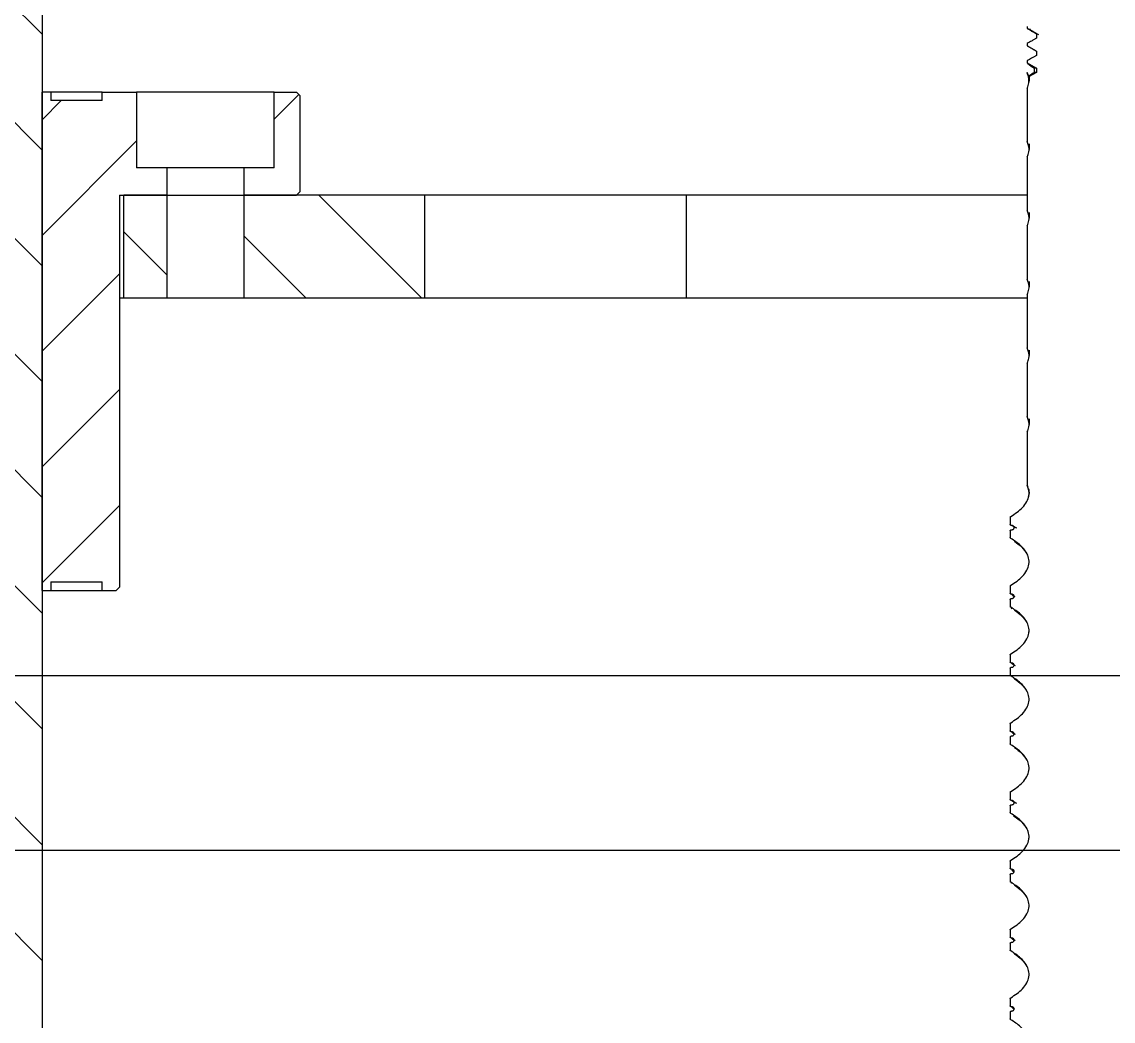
# Model space of a CAD drawing. Header units: millimetres. Extents: x -300 to 1184, y 5 to 1469.
# Drawn here: x 318.6 to 360.94, y 1389 to 1427.76 of the extents above; entities that cross this region are included whole.
import ezdxf

# ---------------------------------------------------------------- set-up
doc = ezdxf.new("R2010")
doc.units = ezdxf.units.MM
pattern_1 = [(135.0000000000002, (0, 0), (-2.245064030267281, -2.245064030267296), [])]
pattern_2 = [(45, (0, 0), (-2.245064030267288, 2.245064030267288), [])]

msp = doc.modelspace()

# ---------------------------------------------------------------- hatches: boundary and pattern name
at = {"linetype": 'Continuous', "lineweight": 18}
h = msp.add_hatch(dxfattribs=at)
h.set_pattern_fill('ANSI31', angle=90.0000000000002, style=0)
h.set_pattern_definition(pattern_1)
h.paths.add_polyline_path([(312.7237528173036, 1451.503480159025), (312.7237528173036, 1259.503480159025), (319.3904194839703, 1259.503480159025), (319.3904194839703, 1451.503480159025)], flags=0)
h = msp.add_hatch(dxfattribs=at)
h.set_pattern_fill('ANSI32', angle=2.8e-322, style=0)
h.set_pattern_definition([(45, (0, 0), (-6.735192090801866, 6.735192090801866), []), (45, (4.49013, 2e-323), (-6.735192090801866, 6.735192090801866), [])])
edge = h.paths.add_edge_path(flags=0)
edge.add_spline(control_points=[(357.6031921165767, 1425.777172627316), (357.6241891975406, 1425.732648330141), (357.6412381821888, 1425.685952483132), (357.6530601071565, 1425.638166161471)], knot_values=[0, 0, 0, 0, 0.0002214229490599224, 0.0002214229490599224, 0.0002214229490599224, 0.0002214229490599224], weights=[1, 1, 1, 1], degree=3, periodic=0)
edge.add_spline(control_points=[(357.6530601071564, 1425.63816616147), (357.6509985511968, 1425.647928336982), (357.6487208045296, 1425.657647244603), (357.6462344470561, 1425.667309962141), (357.6422656607334, 1425.68273383486), (357.6377609762453, 1425.698028761118), (357.6327594773468, 1425.713149347195), (357.6242780486223, 1425.738790495115), (357.6143452128418, 1425.76398709867), (357.603192116577, 1425.788584081078)], knot_values=[2.677658476376477e-05, 2.677658476376477e-05, 2.677658476376477e-05, 2.677658476376477e-05, 7.167136772947838e-05, 7.167136772947838e-05, 7.167136772947838e-05, 0.0001433375824553727, 0.0001433375824553727, 0.0001433375824553727, 0.0002650311120268743, 0.0002650311120268743, 0.0002650311120268743, 0.0002650311120268743], weights=[1, 1, 1, 1, 1, 1, 1, 1, 1, 1], degree=3, periodic=0)
edge.add_line((357.603192116577, 1425.788584081078), (357.6031921165778, 1425.777172627314))
h = msp.add_hatch(dxfattribs=at)
h.set_pattern_fill('ANSI31', style=0)
h.set_pattern_definition(pattern_2)
h.paths.add_polyline_path([(323.057086150637, 1425.033059920567), (321.7237528173036, 1425.033059920567), (321.7237528173036, 1424.699726587233), (319.7237528173036, 1424.699726587233), (319.7237528173036, 1425.033059920567), (319.3904194839703, 1425.033059920567), (319.3904194839703, 1405.699726587233), (319.7237528173036, 1405.699726587233), (319.7237528173036, 1406.033059920567), (321.7237528173036, 1406.033059920567), (321.7237528173036, 1405.699726587233), (322.2570861506369, 1405.699726587233), (322.3904194839703, 1405.833059920567), (322.3904194839703, 1421.033059920567), (324.2237528173036, 1421.033059920567), (324.2237528173036, 1422.099726587234), (323.057086150637, 1422.099726587234)], flags=0)
h = msp.add_hatch(dxfattribs=at)
h.set_pattern_fill('ANSI31', style=0)
h.set_pattern_definition(pattern_2)
h.paths.add_polyline_path([(329.2570861506369, 1425.033059920567), (328.3904194839703, 1425.033059920567), (328.3904194839703, 1422.099726587234), (327.2237528173035, 1422.099726587234), (327.2237528173035, 1421.033059920567), (329.257086150637, 1421.033059920567), (329.3904194839702, 1421.1663932539), (329.3904194839702, 1424.899726587233)], flags=0)
h = msp.add_hatch(dxfattribs=at)
h.set_pattern_fill('ANSI31', angle=90.0000000000002, style=0)
h.set_pattern_definition(pattern_1)
h.paths.add_polyline_path([(322.557086150637, 1421.033059920567), (322.557086150637, 1417.033059920567), (324.2237528173036, 1417.033059920567), (324.2237528173036, 1421.033059920567)], flags=0)
h = msp.add_hatch(dxfattribs=at)
h.set_pattern_fill('ANSI31', angle=90.0000000000002, style=0)
h.set_pattern_definition(pattern_1)
h.paths.add_polyline_path([(334.2237528173036, 1417.033059920567), (334.2237528173036, 1421.033059920567), (327.2237528173036, 1421.033059920567), (327.2237528173036, 1417.033059920567)], flags=0)

# ---------------------------------------------------------------- linework, layer by layer
at = {"color": 7, "linetype": 'Continuous', "lineweight": 25}
for p, q in [((319.3904169198268, 1451.503497001508), (319.3904169198268, 1259.503485398471)), ((357.6031931039088, 1427.581053611616), (357.6031931039088, 1427.49772631822)), ((357.6031931039088, 1427.49772631822), (357.7345716751013, 1427.474361297468)), ((357.9640396233791, 1427.289388216515), (357.9640396233791, 1427.122693893293)), ((357.6031931039088, 1426.914355791588), (357.6031931039088, 1426.831028498192)), ((357.6031931039088, 1426.831028498192), (357.636462429801, 1426.825147506574)), ((357.6031931039088, 1426.24769770799), (357.6031931039088, 1426.167032755394)), ((357.9640396233791, 1426.622690396487), (357.9640396233791, 1426.456035809695)), ((357.6031931039088, 1426.167032755394), (357.9592414494746, 1425.961794095217)), ((357.8832753297084, 1425.795139508425), (357.8832753297084, 1425.961794095217)), ((357.9592414494746, 1425.961794095217), (357.8832753297084, 1425.961794095217)), ((357.9592414494746, 1425.961794095217), (357.9592414494746, 1425.795139508425)), ((357.6031931039088, 1425.7885829975), (357.6031931039088, 1425.777178642133)), ((357.6031931039088, 1425.777178642133), (357.6074250336879, 1425.756356752892)), ((357.6530623233709, 1425.638180610517), (357.6031931039088, 1425.777178642133)), ((357.9592414494746, 1425.795139508425), (357.6570757027858, 1425.620974736392)), ((357.9592414494746, 1425.795139508425), (357.8832753297084, 1425.795139508425)), ((319.3904169198268, 1405.699711677411), (319.3904169198268, 1425.033074256757)), ((319.7237558957332, 1425.033074256757), (319.3904169198268, 1425.033074256757)), ((319.7237558957332, 1425.033074256757), (319.7237558957332, 1424.699725346743)), ((321.7237500147416, 1425.033074256757), (319.7237558957332, 1425.033074256757)), ((321.7237500147416, 1424.699725346743), (321.7237500147416, 1425.033074256757)), ((321.7237500147416, 1425.033074256757), (323.0570860501521, 1425.033074256757)), ((323.0570860501521, 1425.033074256757), (323.0570860501521, 1422.099731005211)), ((328.3904202576869, 1425.033074256757), (323.0570860501521, 1425.033074256757)), ((328.3904202576869, 1422.099731005211), (328.3904202576869, 1425.033074256757)), ((328.3904202576869, 1425.033074256757), (329.2570817268286, 1425.033074256757)), ((329.3904173171911, 1424.89971879818), (329.2570817268286, 1425.033074256757)), ((357.6031931039088, 1425.18359585303), (357.6031931039088, 1423.110506571312)), ((321.7237500147416, 1424.699725346743), (319.7237558957332, 1424.699725346743)), ((329.3904173171911, 1424.89971879818), (329.3904173171911, 1421.166401740888)), ((357.6031931039088, 1422.516923782209), (357.6031931039088, 1420.443834500491)), ((324.2237575646632, 1422.099731005211), (323.0570860501521, 1422.099731005211)), ((324.2237575646632, 1422.099731005211), (324.2237575646632, 1421.033046282311)), ((327.2237487431758, 1422.099731005211), (324.2237575646632, 1422.099731005211)), ((327.2237487431758, 1421.033046282311), (327.2237487431758, 1422.099731005211)), ((328.3904202576869, 1422.099731005211), (327.2237487431758, 1422.099731005211)), ((329.2570817268286, 1421.033046282311), (329.3904173171911, 1421.166401740888)), ((322.3904180324469, 1421.033046282311), (324.2237575646632, 1421.033046282311)), ((322.3904180324469, 1421.033046282311), (322.3904180324469, 1405.833067135989)), ((324.2237575646632, 1421.033046282311), (322.5570825533463, 1421.033046282311)), ((322.5570825533463, 1417.033058044294), (322.5570825533463, 1421.033046282311)), ((324.2237575646632, 1421.033046282311), (327.2237487431758, 1421.033046282311)), ((324.2237575646632, 1421.033046282311), (324.2237575646632, 1417.033058044294)), ((327.2237487431758, 1421.033046282311), (329.2570817268286, 1421.033046282311)), ((327.2237487431758, 1417.033058044294), (327.2237487431758, 1421.033046282311)), ((334.2237480279201, 1421.033046282311), (327.2237487431758, 1421.033046282311)), ((334.2237480279201, 1421.033046282311), (334.2237480279201, 1417.033058044294)), ((344.3904228802913, 1421.033046282311), (334.2237480279201, 1421.033046282311)), ((344.3904228802913, 1417.033058044294), (344.3904228802913, 1421.033046282311)), ((357.6031931039088, 1421.033046282311), (344.3904228802913, 1421.033046282311)), ((357.6031931039088, 1419.850251711388), (357.6031931039088, 1417.77716242967)), ((322.5570825533463, 1417.033058044294), (322.3904180324469, 1417.033058044294)), ((324.2237575646632, 1417.033058044294), (322.5570825533463, 1417.033058044294)), ((327.2237487431758, 1417.033058044294), (324.2237575646632, 1417.033058044294)), ((334.2237480279201, 1417.033058044294), (327.2237487431758, 1417.033058044294)), ((344.3904228802913, 1417.033058044294), (334.2237480279201, 1417.033058044294)), ((357.6031931039088, 1417.033058044294), (344.3904228802913, 1417.033058044294)), ((357.6031931039088, 1417.183619376996), (357.6031931039088, 1415.110490358849)), ((357.6031931039088, 1414.516947306175), (357.6031931039088, 1412.443858024457)), ((357.6031931039088, 1411.850275235354), (357.6031931039088, 1409.777185953636)), ((357.6031931039088, 1409.777185953636), (357.6414195494248, 1409.737449523786)), ((356.9365250862036, 1408.54229692318), (356.9365250862036, 1408.260684844831)), ((356.9365250862036, 1408.020796017825), (356.9365250862036, 1407.751700914879)), ((357.005666474143, 1408.219517903506), (357.1707018014186, 1408.129991727053)), ((357.0136634306504, 1408.219478167076), (357.1868546601527, 1408.125342564761)), ((357.6627878145768, 1406.781138615786), (357.6518304940456, 1406.732501225649)), ((319.7237558957332, 1406.033060587425), (321.7237500147416, 1406.033060587425)), ((319.7237558957332, 1406.033060587425), (319.7237558957332, 1405.699711677411)), ((321.7237500147416, 1405.699711677411), (321.7237500147416, 1406.033060587425)), ((319.3904169198268, 1405.699711677411), (319.7237558957332, 1405.699711677411)), ((319.7237558957332, 1405.699711677411), (321.7237500147416, 1405.699711677411)), ((321.7237500147416, 1405.699711677411), (322.2570824420843, 1405.699711677411)), ((322.2570824420843, 1405.699711677411), (322.3904180324469, 1405.833067135989)), ((356.9365250862036, 1405.875664588788), (356.9365250862036, 1405.59401277401)), ((357.0136634306504, 1405.552806096255), (357.097884793718, 1405.477426088829)), ((356.9365250862036, 1405.354123947004), (356.9365250862036, 1405.085068580488)), ((357.6627878145768, 1404.114466544965), (357.6518304940456, 1404.065829154828)), ((356.9365250862036, 1403.208992517967), (356.9365250862036, 1402.927340703189)), ((356.9365250862036, 1402.687451876183), (356.9365250862036, 1402.418396509667)), ((357.0867685274674, 1402.299187220116), (357.1192232565476, 1402.275464571495)), ((357.6627878145768, 1401.447794474144), (357.6518304940456, 1401.399157084007)), ((356.9365250862036, 1400.542320447146), (356.9365250862036, 1400.260668632367)), ((356.9365250862036, 1400.020779805361), (356.9365250862036, 1399.751724438845)), ((357.0136634306504, 1400.219461954613), (357.1146535671148, 1400.136293606936)), ((357.6627878145768, 1398.781122403323), (357.6518304940456, 1398.732524749616)), ((356.9365250862036, 1397.875648376325), (356.9365250862036, 1397.593996561546)), ((357.0136634306504, 1397.552829620221), (357.005666474143, 1397.552829620221)), ((357.005666474143, 1397.552829620221), (357.1557807720098, 1397.463184234479)), ((357.0136634306504, 1397.552829620221), (357.1186371442073, 1397.489966588198)), ((357.0904838836584, 1397.504073020795), (357.1837651527319, 1397.449554639041)), ((356.9365250862036, 1397.35410773454), (356.9365250862036, 1397.085052368024)), ((357.6627878145768, 1396.114450332502), (357.6518304940456, 1396.065852678795)), ((356.9365250862036, 1395.208976305504), (356.9365250862036, 1394.927364227155)), ((356.9365250862036, 1394.687435663719), (356.9365250862036, 1394.418380297203)), ((357.0050704276953, 1394.726536310692), (357.0130574500952, 1394.726536310692)), ((357.0136634306504, 1394.8861575494), (357.005666474143, 1394.8861575494)), ((357.005666474143, 1394.8861575494), (357.0887950853898, 1394.798379775861)), ((357.0224749839697, 1394.838871197878), (357.0729402498795, 1394.823373990237)), ((357.6627878145768, 1393.44781799811), (357.6518304940456, 1393.399180607974)), ((356.9365250862036, 1392.542304234683), (356.9365250862036, 1392.260692156334)), ((356.9365250862036, 1392.020763592898), (356.9365250862036, 1391.751708226382)), ((357.0699699517482, 1392.171046770592), (357.1220942136043, 1392.142476277529)), ((357.0790199236466, 1391.632657882551), (357.1100342071447, 1391.608458396772)), ((357.6627878145768, 1390.781145927289), (357.6518304940456, 1390.732508537153)), ((356.9365250862036, 1389.875632163862), (356.9365250862036, 1389.594020085513)), ((357.0136634306504, 1389.552813407758), (357.1008352236344, 1389.475526051699)), ((356.9365250862036, 1389.354131258507), (356.9365250862036, 1389.085036155561))]:
    msp.add_line(p, q, dxfattribs=at)
at = {"color": 8, "linetype": 'Continuous', "lineweight": 25}
for p, q in [((357.005666474143, 1405.552845832685), (357.1059810913, 1405.463279919802)), ((356.9670227961137, 1405.053358909467), (357.0051002300177, 1404.995582140465)), ((357.005666474143, 1400.219501691043), (357.1147032376521, 1400.12989604173)), ((356.9670227961137, 1394.386710362612), (356.9869804180059, 1394.345106320559)), ((357.005666474143, 1389.552853144188), (357.1069148974015, 1389.463287231305))]:
    msp.add_line(p, q, dxfattribs=at)
at = {"color": 7, "linetype": 'Continuous'}
for p, q in [((247.7237528173031, 1402.400213822582), (477.0570861506365, 1402.400213822582)), ((477.0570861506365, 1395.610880489249), (247.7237528173031, 1395.610880489249))]:
    msp.add_line(p, q, dxfattribs=at)
at = {"color": 7, "linetype": 'Continuous', "lineweight": 25}
for centre, major_axis, ratio, start_param, end_param in [((360.9365254499111, 1424.245645928393), (3.332998525991968, -1.922757679468305), 0.02457063590071169, 3.155766141795459, 3.568632112416436), ((360.9365254499111, 1427.511314391478), (3.332998525991798, 1.922757679468077), 0.02457063590070597, 2.714553194766423, 2.882810775270952)]:
    msp.add_ellipse(centre, major_axis=major_axis, ratio=ratio, start_param=start_param, end_param=end_param, dxfattribs=at)
for points, knots in [([(357.6031931039088, 1427.49772631822), (357.635135997364, 1427.479272104719), (357.6990185328577, 1427.442365556142), (357.8193242278632, 1427.372960266268), (357.9076533560783, 1427.321950860727), (357.9640396233791, 1427.289388216515)], [0, 0, 0, 0, 0.2656083864521168, 0.5311897370470062, 1, 1, 1, 1]), ([(357.9640396233791, 1427.122693893293), (357.9320896707767, 1427.104259416595), (357.8681865131059, 1427.067388586592), (357.7479266607273, 1426.997903895147), (357.6595851803735, 1426.946908374057), (357.6031931039088, 1426.914355791588)], [0, 0, 0, 0, 0.2655813505948894, 0.5311897370470062, 1, 1, 1, 1]), ([(357.6820401148393, 1427.474639452477), (357.7410812741555, 1427.439872737158), (357.8591680096279, 1427.370336705641), (357.977142159823, 1427.300768742127), (358.0361314412349, 1427.265983459333)], [0, 0, 0, 0, 0.4999812983240909, 1, 1, 1, 1]), ([(357.6031931039088, 1426.831028498192), (357.6351392722514, 1426.81259320245), (357.6990398289157, 1426.775717867431), (357.8193054643007, 1426.706243191055), (357.9076482798466, 1426.655244248125), (357.9640396233791, 1426.622690396487)], [0, 0, 0, 0, 0.2655607023135653, 0.531189735309169, 1, 1, 1, 1]), ([(357.6081104871028, 1426.825425661583), (357.6683557294276, 1426.790573818855), (357.7869883133275, 1426.721944928059), (357.9056419300767, 1426.653350862907), (357.9640396233791, 1426.619590954959)], [0, 0, 0, 0, 0.5078304825234089, 1, 1, 1, 1]), ([(357.9640396233791, 1426.456035809695), (357.9320896707767, 1426.437601332997), (357.8681865131059, 1426.400730502995), (357.7479266607273, 1426.331245811549), (357.6595851803735, 1426.280250290459), (357.6031931039088, 1426.24769770799)], [0, 0, 0, 0, 0.2655813505948894, 0.5311897370470062, 1, 1, 1, 1]), ([(357.6530623233709, 1425.638180610517), (357.6508658345823, 1425.647907789761), (357.6451600153688, 1425.673176084554), (357.6302639505274, 1425.724029760226), (357.6136450663276, 1425.763659210686), (357.6031931039088, 1425.7885829975)], [0, 0, 0, 0, 0.1884818532476299, 0.4896193348434388, 1, 1, 1, 1]), ([(357.6031931039089, 1425.18359585303), (357.6293652048226, 1425.249851457854), (357.6849738174749, 1425.390626639671), (357.6667320256663, 1425.541244775367), (357.6570757027858, 1425.620974736392)], [0, 0, 0, 0, 0.470648334232826, 1, 1, 1, 1]), ([(357.6258329348161, 1425.714077191531), (357.6211710122118, 1425.725546549866), (357.6154042295685, 1425.739734107702), (357.6087079721467, 1425.7536840737), (357.6074250336879, 1425.756356752892)], [0, 0, 0, 0, 0.8084096267449075, 0.9999999999999999, 0.9999999999999999, 0.9999999999999999, 0.9999999999999999]), ([(357.702414969245, 1425.673546033084), (357.6816197946076, 1425.655417531138), (357.6518309916032, 1425.62944870026), (357.6558594566248, 1425.622939844796), (357.6570757027858, 1425.620974736392)], [0, 0, 0, 0, 0.6980869501302138, 1, 1, 1, 1]), ([(357.677460491299, 1425.68785114783), (357.677880936224, 1425.643543172176), (357.6787112981133, 1425.556036694685), (357.6721807632122, 1425.460802408039), (357.6689568953111, 1425.413788991152)], [0, 0, 0, 0, 0.5063393810916114, 1, 1, 1, 1]), ([(357.6031931039089, 1422.516923782209), (357.6282948387351, 1422.582833361674), (357.6824702901436, 1422.725081745876), (357.6729441487906, 1422.937087474633), (357.6228923117479, 1423.061529257287), (357.6031931039088, 1423.110506571312)], [0, 0, 0, 0, 0.3436492836772461, 0.7416760314878538, 1, 1, 1, 1]), ([(357.6754339333766, 1423.022450642764), (357.6769968164186, 1422.975878830571), (357.6796890221845, 1422.895654720422), (357.6727722649047, 1422.808480269696), (357.6698708331976, 1422.771912452558)], [0, 0, 0, 0, 0.5805213932048816, 1, 1, 1, 1]), ([(357.6031931039089, 1420.443834500491), (357.5963602766931, 1420.433259147568), (357.5894132218659, 1420.422507001457), (357.6145614531684, 1420.410416283618), (357.6149749553595, 1420.410217480837)], [0, 0, 0, 0, 0.9835574046540208, 1, 1, 1, 1]), ([(357.6031931039089, 1419.850251711388), (357.6282948387351, 1419.916161290853), (357.6824702901436, 1420.058409675054), (357.6729441487906, 1420.270415403812), (357.6228923117479, 1420.394857186466), (357.6031931039088, 1420.443834500491)], [0, 0, 0, 0, 0.3436492836772461, 0.7416760314878538, 1, 1, 1, 1]), ([(357.6754339333766, 1420.355778571943), (357.6769968164186, 1420.30920675975), (357.6796890221845, 1420.228982649601), (357.6727722649047, 1420.141808198875), (357.6698708331976, 1420.105240381737)], [0, 0, 0, 0, 0.5805213932048816, 1, 1, 1, 1]), ([(357.6031931039088, 1417.183619376996), (357.6282945987618, 1417.24951570885), (357.6824747802522, 1417.391749278614), (357.6729433345055, 1417.603743569266), (357.6228920817762, 1417.728185182374), (357.6031931039088, 1417.77716242967)], [0, 0, 0, 0, 0.3436085740200509, 0.7416600091389145, 0.9999999999999999, 0.9999999999999999, 0.9999999999999999, 0.9999999999999999]), ([(357.6754339333766, 1417.689106501122), (357.6769968164186, 1417.642534688929), (357.6796890221845, 1417.56231057878), (357.6727722649047, 1417.475136128054), (357.6698708331976, 1417.438568310916)], [0, 0, 0, 0, 0.5805213932048816, 1, 1, 1, 1]), ([(357.6031931039088, 1414.516947306175), (357.6282945987618, 1414.582843638029), (357.6824747802522, 1414.725077207793), (357.6729433345055, 1414.937071498445), (357.6228920817762, 1415.061513111553), (357.6031931039088, 1415.110490358849)], [0, 0, 0, 0, 0.3436085740200509, 0.7416600091389145, 0.9999999999999999, 0.9999999999999999, 0.9999999999999999, 0.9999999999999999]), ([(357.6754339333766, 1415.0224344303), (357.6769968164186, 1414.975862618108), (357.6796890221845, 1414.895638507959), (357.6727722649047, 1414.808464057233), (357.6698708331976, 1414.771896240095)], [0, 0, 0, 0, 0.5805213932048816, 1, 1, 1, 1]), ([(357.6031931039089, 1411.850275235354), (357.6282948387351, 1411.91618481482), (357.6824702901436, 1412.058433199021), (357.6729441487906, 1412.270438927778), (357.6228923117479, 1412.394880710432), (357.6031931039088, 1412.443858024457)], [0, 0, 0, 0, 0.3436492836772461, 0.7416760314878538, 1, 1, 1, 1]), ([(357.6754339333767, 1412.355802095909), (357.6769967532367, 1412.309234929812), (357.6796889014296, 1412.229017295473), (357.6727722830834, 1412.141807695013), (357.6698708331976, 1412.105224169273)], [0, 0, 0, 0, 0.5805103389320997, 1, 1, 1, 1]), ([(356.9670227961137, 1408.5740065942), (357.1290997640837, 1408.679210736138), (357.3715469939118, 1408.836583206135), (357.594169537327, 1409.13575326048), (357.6803098682221, 1409.382016793402), (357.6733457591292, 1409.603565990519), (357.6230057352177, 1409.728151910573), (357.6031931039088, 1409.777185953636)], [0, 0, 0, 0, 0.3820272155061727, 0.5714657750480796, 0.7326935319117597, 0.8947945573482637, 1, 1, 1, 1]), ([(357.6102661884222, 1409.724336501935), (357.6347167188026, 1409.669491209643), (357.6960874488526, 1409.531829753003), (357.6622145061128, 1409.381070598704), (357.6418367819383, 1409.290374951541)], [0, 0, 0, 0, 0.3984070315021149, 1, 1, 1, 1]), ([(356.9365250862036, 1408.54229692318), (356.940315533676, 1408.548413784957), (356.9482063702876, 1408.561147679098), (356.9605885357886, 1408.569609499448), (356.9670227961137, 1408.5740065942)], [0, 0, 0, 0, 0.4803606586873024, 1, 1, 1, 1]), ([(357.005666474143, 1408.219517903506), (356.9967852398429, 1408.220414867867), (356.9790170758598, 1408.222209371797), (356.9554483499551, 1408.235954503136), (356.9424096715829, 1408.250470735411), (356.9372543742958, 1408.259418990418), (356.9365250862036, 1408.260684844831)], [0, 0, 0, 0, 0.3155742125806542, 0.6313507974847538, 0.9478494723720491, 1, 1, 1, 1]), ([(356.9365250862036, 1408.020796017825), (356.9418267625635, 1408.02800723262), (356.9524400548821, 1408.042443181817), (356.9769063689688, 1408.056949961286), (356.9954579039514, 1408.058890941235), (357.0050704276953, 1408.059896664797)], [0, 0, 0, 0, 0.3247558634942475, 0.6501205802585169, 1, 1, 1, 1]), ([(357.0050704276953, 1408.059896664797), (357.0057890323088, 1408.059900753416), (357.0072296745922, 1408.059908950185), (357.0098914400445, 1408.059832986542), (357.0118354701065, 1408.059847687578), (357.0130574500952, 1408.059856928368)], [0, 0, 0, 0, 0.269888179950348, 0.5410657216512514, 1, 1, 1, 1]), ([(357.0136634306504, 1408.219478167076), (357.0129415542393, 1408.219478547991), (357.0114978014171, 1408.21947930982), (357.0088320393399, 1408.219472276687), (357.0068883456979, 1408.219500292081), (357.005666474143, 1408.219517903506)], [0, 0, 0, 0, 0.2708001604549983, 0.5416003209099965, 1, 1, 1, 1]), ([(357.0130574500952, 1408.059856928368), (357.021937921442, 1408.06068787444), (357.0397001472939, 1408.062349886651), (357.063392885237, 1408.075885885301), (357.0815253080535, 1408.095907370653), (357.0920469355162, 1408.121069405384), (357.0937551111099, 1408.14837946118), (357.086310255682, 1408.174789508859), (357.070518380442, 1408.197219746555), (357.0482924159317, 1408.213005158617), (357.0280693447638, 1408.218936114483), (357.0164288414476, 1408.219374112722), (357.0136634306504, 1408.219478167076)], [0, 0, 0, 0, 0.1065062902181102, 0.2130279697580771, 0.3197968903713367, 0.4273344422089681, 0.5353319563026003, 0.6436793094163663, 0.7518917200615526, 0.859619376337849, 0.9666500595513006, 1, 1, 1, 1]), ([(356.9670227961137, 1407.720030980288), (356.9610637299527, 1407.724058051262), (356.9486626137626, 1407.732438588362), (356.9406746308637, 1407.745115563476), (356.9365250862036, 1407.751700914879)], [0, 0, 0, 0, 0.4805265969262845, 1, 1, 1, 1]), ([(356.9670227961137, 1405.907334523379), (357.1291437566119, 1406.012560952097), (357.371656793857, 1406.169966760381), (357.5939850729874, 1406.468987739328), (357.6809004862273, 1406.715643931893), (357.6705620650429, 1406.9564491947), (357.5641711416069, 1407.213891275976), (357.333224734286, 1407.486089239753), (357.098854760296, 1407.635812422318), (356.9670227961137, 1407.720030980288)], [0, 0, 0, 0, 0.2398166244118654, 0.358736204061688, 0.4599465232304802, 0.5617050345511381, 0.6528053617875152, 0.804704713961899, 1, 1, 1, 1]), ([(357.1048188007269, 1407.608252403119), (357.2080591405872, 1407.538448100128), (357.3983683856329, 1407.409773550808), (357.5315444535128, 1407.211703394266), (357.5924742019567, 1407.121083773155)], [0, 0, 0, 0, 0.5424872545505843, 0.9999999999999999, 0.9999999999999999, 0.9999999999999999, 0.9999999999999999]), ([(356.9365250862036, 1405.875664588788), (356.940317831488, 1405.881766373923), (356.9482196740489, 1405.894478892656), (356.9605900057815, 1405.902936446467), (356.9670227961137, 1405.907334523379)], [0, 0, 0, 0, 0.4799823908303475, 1, 1, 1, 1]), ([(357.005666474143, 1405.552845832685), (356.9967852398429, 1405.553742797046), (356.9790170758598, 1405.555537300976), (356.9554483499551, 1405.569282432315), (356.9424096715829, 1405.583798664589), (356.9372543742958, 1405.592746919596), (356.9365250862036, 1405.59401277401)], [0, 0, 0, 0, 0.3155742125806542, 0.6313507974847538, 0.9478494723720491, 1, 1, 1, 1]), ([(357.0136634306504, 1405.552806096255), (357.0129415144122, 1405.552801979791), (357.0114975604217, 1405.552793746171), (357.0088324840681, 1405.552869760829), (357.0068884540833, 1405.552855068194), (357.005666474143, 1405.552845832685)], [0, 0, 0, 0, 0.2707951098149698, 0.5416358003590648, 1, 1, 1, 1]), ([(357.0130574500952, 1405.393184857546), (357.0219355917318, 1405.39403550781), (357.0396845766438, 1405.395736109051), (357.0634041216337, 1405.409204182022), (357.0815234426527, 1405.429239199649), (357.0920474391987, 1405.454396281561), (357.0937549754089, 1405.481707674057), (357.086310292054, 1405.508117361998), (357.0705183707259, 1405.530547696046), (357.0482924185925, 1405.546333082233), (357.0280693445934, 1405.552264044018), (357.0164288414148, 1405.552702041969), (357.0136634306504, 1405.552806096255)], [0, 0, 0, 0, 0.1065378880763536, 0.2129881956592173, 0.3197625124459627, 0.427305499304222, 0.5353084716652857, 0.643661300727584, 0.7518791805012188, 0.8596122814061501, 0.9666483740227464, 1, 1, 1, 1]), ([(357.039104679862, 1405.504645543276), (357.0420786898816, 1405.499332471918), (357.0483879496036, 1405.488060974211), (357.0968976664813, 1405.476632716782), (357.1225412484401, 1405.470591422895)], [0, 0, 0, 0, 0.4713722608707787, 0.9999999999999999, 0.9999999999999999, 0.9999999999999999, 0.9999999999999999]), ([(356.9365250862036, 1405.354123947004), (356.9418222053259, 1405.361354024438), (356.9524163439816, 1405.375814043376), (356.9769202834536, 1405.390267758651), (356.9954603516707, 1405.392215170649), (357.0050704276953, 1405.393224593976)], [0, 0, 0, 0, 0.3250850333904214, 0.6501639549975666, 1, 1, 1, 1]), ([(356.9670227961137, 1405.053358909467), (356.9610625735598, 1405.057385192237), (356.9486500954224, 1405.065770138672), (356.9406721714257, 1405.078467984858), (356.9365250862036, 1405.085068580488)], [0, 0, 0, 0, 0.4801799034687086, 1, 1, 1, 1]), ([(357.0050704276953, 1405.393224593976), (357.0057890323088, 1405.393228682595), (357.0072296745922, 1405.393236879363), (357.0098914400445, 1405.393160915721), (357.0118354701065, 1405.393175616757), (357.0130574500952, 1405.393184857546)], [0, 0, 0, 0, 0.269888179950348, 0.5410657216512514, 1, 1, 1, 1]), ([(356.9670227961137, 1403.240662452558), (357.1291437566119, 1403.345888881276), (357.371656793857, 1403.50329468956), (357.5939850729874, 1403.802315668506), (357.6809004862273, 1404.048971861072), (357.6705620650429, 1404.289777123879), (357.5641711416069, 1404.547219205155), (357.333224734286, 1404.819417168932), (357.098854760296, 1404.969140351497), (356.9670227961137, 1405.053358909467)], [0, 0, 0, 0, 0.2398166244118654, 0.358736204061688, 0.4599465232304802, 0.5617050345511381, 0.6528053617875152, 0.804704713961899, 1, 1, 1, 1]), ([(357.1048188007269, 1404.941580332298), (357.2080581733856, 1404.871773390365), (357.3983610377295, 1404.743097085395), (357.5315433446544, 1404.545055426267), (357.5924742019567, 1404.454451438764)], [0, 0, 0, 0, 0.5425003612773777, 1, 1, 1, 1]), ([(356.9365250862036, 1403.208992517967), (356.940317831488, 1403.215094303102), (356.9482196740489, 1403.227806821835), (356.9605900057815, 1403.236264375646), (356.9670227961137, 1403.240662452558)], [0, 0, 0, 0, 0.4799823908303475, 1, 1, 1, 1]), ([(357.005666474143, 1402.886173761864), (356.9967876322366, 1402.887090433136), (356.9790330248213, 1402.888923458065), (356.955436633168, 1402.902600226266), (356.9424099014847, 1402.917127065477), (356.937254402788, 1402.926074907235), (356.9365250862036, 1402.927340703189)], [0, 0, 0, 0, 0.3157025356326849, 0.6312956846482309, 0.9478416758991851, 1, 1, 1, 1]), ([(356.9365250862036, 1402.687451876183), (356.9418222053259, 1402.694681953617), (356.9524163439816, 1402.709141972555), (356.9769202834536, 1402.72359568783), (356.9954603516707, 1402.725543099828), (357.0050704276953, 1402.726552523155)], [0, 0, 0, 0, 0.3250850333904214, 0.6501639549975666, 1, 1, 1, 1]), ([(357.0050704276953, 1402.726552523155), (357.0057889927511, 1402.726552144817), (357.0072294342227, 1402.726551386397), (357.009891884905, 1402.726558414811), (357.0118355785428, 1402.726530398638), (357.0130574500952, 1402.726512786725)], [0, 0, 0, 0, 0.269893219935775, 0.5410301874288578, 1, 1, 1, 1]), ([(357.0136634306504, 1402.886134025434), (357.0129415144122, 1402.88612990897), (357.0114975604217, 1402.88612167535), (357.0088324840681, 1402.886197690008), (357.0068884540833, 1402.886182997373), (357.005666474143, 1402.886173761864)], [0, 0, 0, 0, 0.2707951098149698, 0.5416358003590648, 1, 1, 1, 1]), ([(357.005666474143, 1402.886173761864), (357.0059599936675, 1402.874894477157), (357.0067099746165, 1402.846074422809), (357.0858302886812, 1402.815842431699), (357.133985340237, 1402.797442314008)], [0, 0, 0, 0, 0.3913693073003254, 1, 1, 1, 1]), ([(357.0136634306504, 1402.886134025434), (357.0115624804125, 1402.874916715041), (357.0082059144207, 1402.85699547069), (357.053697596085, 1402.838149080337), (357.0707150098079, 1402.831099070091)], [0, 0, 0, 0, 0.6259225181332019, 1, 1, 1, 1]), ([(357.0130574500952, 1402.726512786725), (357.0219373176222, 1402.7273602449), (357.0396961504312, 1402.729055075141), (357.0633944288259, 1402.742578227608), (357.0815128502197, 1402.76259607202), (357.0920542159913, 1402.787734892863), (357.0937533578227, 1402.815036070609), (357.0863107256174, 1402.841445165906), (357.070518254907, 1402.863875658689), (357.0482924503106, 1402.879661002248), (357.0280693425609, 1402.885591973784), (357.0164288410247, 1402.886029971261), (357.0136634306504, 1402.886134025434)], [0, 0, 0, 0, 0.1065453984751595, 0.2130799713285875, 0.3198618151812038, 0.4272651271495657, 0.5352757131906948, 0.6436361805962407, 0.7518616891998601, 0.859602384760242, 0.9666460228966218, 1, 1, 1, 1]), ([(356.9670227961137, 1402.386686838646), (356.9610625735598, 1402.390713121416), (356.9486500954224, 1402.399098067851), (356.9406721714257, 1402.411795914036), (356.9365250862036, 1402.418396509667)], [0, 0, 0, 0, 0.4801799034687086, 1, 1, 1, 1]), ([(356.9670227961137, 1400.573990381737), (357.1291498807475, 1400.679212886332), (357.3716811856912, 1400.836618735), (357.5939640709425, 1401.13566813284), (357.6809071503577, 1401.382309865792), (357.6705603837017, 1401.623105709993), (357.5641718939521, 1401.880546840377), (357.3332244334774, 1402.152745215643), (357.0988546520055, 1402.302468322986), (356.9670227961137, 1402.386686838646)], [0, 0, 0, 0, 0.239817170591634, 0.358750491707613, 0.459945293264527, 0.561704036339094, 0.6528045710554813, 0.804704269178997, 1, 1, 1, 1]), ([(357.1048188007269, 1402.274908261477), (357.2080581733856, 1402.205101319543), (357.3983610377295, 1402.076425014574), (357.5315433446544, 1401.878383355446), (357.5924742019567, 1401.787779367943)], [0, 0, 0, 0, 0.5425003612773777, 1, 1, 1, 1]), ([(356.9365250862036, 1400.542320447146), (356.940317831488, 1400.548422232281), (356.9482196740489, 1400.561134751014), (356.9605900057815, 1400.569592304825), (356.9670227961137, 1400.573990381737)], [0, 0, 0, 0, 0.4799823908303475, 1, 1, 1, 1]), ([(357.005666474143, 1400.219501691043), (356.9967876322366, 1400.220418362315), (356.9790330248213, 1400.222251387244), (356.955436633168, 1400.235928155445), (356.9424099014847, 1400.250454994655), (356.937254402788, 1400.259402836414), (356.9365250862036, 1400.260668632367)], [0, 0, 0, 0, 0.3157025356326849, 0.6312956846482309, 0.9478416758991851, 1, 1, 1, 1]), ([(356.9365250862036, 1400.020779805361), (356.9418222053259, 1400.028009882795), (356.9524163439816, 1400.042469901734), (356.9769202834536, 1400.056923617008), (356.9954603516707, 1400.058871029006), (357.0050704276953, 1400.059880452334)], [0, 0, 0, 0, 0.3250850333904214, 0.6501639549975666, 1, 1, 1, 1]), ([(357.0050704276953, 1400.059880452334), (357.0057889927511, 1400.059880073996), (357.0072294342227, 1400.059879315576), (357.009891884905, 1400.05988634399), (357.0118355785428, 1400.059858327817), (357.0130574500952, 1400.059840715904)], [0, 0, 0, 0, 0.269893219935775, 0.5410301874288578, 1, 1, 1, 1]), ([(357.0136634306504, 1400.219461954613), (357.0129415840331, 1400.219478672942), (357.0114980122807, 1400.219512106787), (357.0088320991572, 1400.219496905846), (357.0068883524173, 1400.219499844037), (357.005666474143, 1400.219501691043)], [0, 0, 0, 0, 0.270840690544095, 0.5416358003590648, 1, 1, 1, 1]), ([(357.0130574500952, 1400.059840715904), (357.0219373219073, 1400.060688178412), (357.0396961632858, 1400.06238301732), (357.0633943773634, 1400.075906104743), (357.0815130441806, 1400.095924197352), (357.0920534854903, 1400.121062083284), (357.0937561045336, 1400.148366777544), (357.0862974454156, 1400.174773319152), (357.0705466388027, 1400.197253170461), (357.0482683397987, 1400.212952861194), (357.0280772876562, 1400.219001556015), (357.0164292169151, 1400.219373611561), (357.0136634306504, 1400.219461954613)], [0, 0, 0, 0, 0.1065375917716783, 0.2130643587148309, 0.3198383785393422, 0.4272338209439178, 0.5352364929255933, 0.6435890206354767, 0.7519371939817486, 0.8595775163246389, 0.9666572615122723, 0.9999999999999999, 0.9999999999999999, 0.9999999999999999, 0.9999999999999999]), ([(357.0477175510321, 1400.171142455915), (357.0519290954467, 1400.162873544115), (357.0588144557721, 1400.149354884061), (357.1145333370263, 1400.135653751064), (357.1361708438787, 1400.130333142459)], [0, 0, 0, 0, 0.611666523710087, 0.9999999999999999, 0.9999999999999999, 0.9999999999999999, 0.9999999999999999]), ([(356.9670227961137, 1399.720014767825), (356.9610625735598, 1399.724041050595), (356.9486500954224, 1399.73242599703), (356.9406721714257, 1399.745123843215), (356.9365250862036, 1399.751724438845)], [0, 0, 0, 0, 0.4801799034687086, 1, 1, 1, 1]), ([(356.9670227961137, 1397.907318310916), (357.1291500381537, 1398.012540884053), (357.3716815785666, 1398.169946835255), (357.5939634108885, 1398.468995774602), (357.6809092632067, 1398.715638715001), (357.670552200868, 1398.95644295606), (357.5641952685026, 1399.213901373735), (357.3332044137906, 1399.486070885373), (357.0988505760013, 1399.635793438427), (356.9670227961137, 1399.720014767825)], [0, 0, 0, 0, 0.2398165578082335, 0.3587495750245177, 0.4599441180073919, 0.5617026010669297, 0.6528183428934908, 0.8047047682007381, 1, 1, 1, 1]), ([(357.1048188007269, 1399.608236190656), (357.2080581733856, 1399.538429248722), (357.3983610377295, 1399.409752943753), (357.5315433446544, 1399.211711284625), (357.5924742019567, 1399.121107297122)], [0, 0, 0, 0, 0.5425003612773777, 1, 1, 1, 1]), ([(356.9365250862036, 1397.875648376325), (356.9403139089342, 1397.881767230067), (356.9481969838773, 1397.894498198508), (356.9605875019617, 1397.902935966432), (356.9670227961137, 1397.907318310916)], [0, 0, 0, 0, 0.4806275162882441, 1, 1, 1, 1]), ([(357.005666474143, 1397.552829620221), (356.9967876322366, 1397.553746291494), (356.9790330248213, 1397.555579316423), (356.955436633168, 1397.569256084624), (356.9424099014847, 1397.583782923834), (356.937254402788, 1397.592730765593), (356.9365250862036, 1397.593996561546)], [0, 0, 0, 0, 0.3157025356326849, 0.6312956846482309, 0.9478416758991851, 1, 1, 1, 1]), ([(357.0130574500952, 1397.393168645083), (357.0219373106024, 1397.394016102862), (357.0396961293724, 1397.395710932312), (357.0633945131324, 1397.40923409072), (357.0815125324706, 1397.429251912461), (357.0920554127068, 1397.454390818695), (357.0937496621029, 1397.481704636528), (357.0863183752047, 1397.508126759577), (357.070530813576, 1397.530579334294), (357.0482709546983, 1397.546296518682), (357.0280743373631, 1397.552291243668), (357.0164291002206, 1397.55272629767), (357.0136634306504, 1397.552829620221)], [0, 0, 0, 0, 0.1065341930085051, 0.2130575615338182, 0.3198281750526264, 0.4272201913268705, 0.5352194178063712, 0.6437221867941763, 0.7519363132325854, 0.8595732016329822, 0.9666495307616594, 1, 1, 1, 1]), ([(356.9365250862036, 1397.35410773454), (356.9418222053259, 1397.361337811974), (356.9524163439816, 1397.375797830912), (356.9769202834536, 1397.390251546187), (356.9954603516707, 1397.392198958185), (357.0050704276953, 1397.393208381513)], [0, 0, 0, 0, 0.3250850333904214, 0.6501639549975666, 1, 1, 1, 1]), ([(356.9670227961137, 1397.053382433434), (356.9610616265225, 1397.057394059304), (356.9486398086084, 1397.065753440015), (356.9406701464941, 1397.07844922703), (356.9365250862036, 1397.085052368024)], [0, 0, 0, 0, 0.4798951033107329, 1, 1, 1, 1]), ([(356.9670227961137, 1395.240685976524), (357.1291517228303, 1395.345893000115), (357.3716891713833, 1395.503277888724), (357.593962978099, 1395.80232422627), (357.6809094063015, 1396.048966559838), (357.6705520419826, 1396.289770731866), (357.5641958460801, 1396.547230069569), (357.3331950662663, 1396.819399024937), (357.0988490457246, 1396.969145701907), (356.9670227961137, 1397.053382433434)], [0, 0, 0, 0, 0.2398065480530069, 0.3587396122881426, 0.4599341952771588, 0.5616927185657862, 0.652808496413947, 0.8046949817678106, 1, 1, 1, 1]), ([(357.0050704276953, 1397.393208381513), (357.0057889927511, 1397.393208003175), (357.0072294342227, 1397.393207244755), (357.009891884905, 1397.393214273168), (357.0118355785428, 1397.393186256996), (357.0130574500952, 1397.393168645083)], [0, 0, 0, 0, 0.269893219935775, 0.5410301874288578, 1, 1, 1, 1]), ([(357.0744005636765, 1396.966081497053), (357.0741169755668, 1396.957948916099), (357.0738305607244, 1396.949735271692), (357.1048012290224, 1396.941683323874), (357.1051068898433, 1396.941603856265)], [0, 0, 0, 0, 0.9901306352843605, 1, 1, 1, 1]), ([(357.1048188007269, 1396.941564119835), (357.2080581733856, 1396.871757177901), (357.3983610377295, 1396.743080872932), (357.5315433446544, 1396.545039213804), (357.5924742019567, 1396.454435226301)], [0, 0, 0, 0, 0.5425003612773777, 1, 1, 1, 1]), ([(356.9365250862036, 1395.208976305504), (356.940315533676, 1395.215093167281), (356.9482063702876, 1395.227827061422), (356.9605885357886, 1395.236288881772), (356.9670227961137, 1395.240685976524)], [0, 0, 0, 0, 0.4803606586873024, 1, 1, 1, 1]), ([(357.005666474143, 1394.8861575494), (356.9967865468513, 1394.887073584773), (356.9790297690415, 1394.888905338124), (356.955449667399, 1394.902591650226), (356.9423703644607, 1394.917100901176), (356.9372537567405, 1394.926084804188), (356.9365250862036, 1394.927364227155)], [0, 0, 0, 0, 0.3155737808618422, 0.6310382197183153, 0.9474551122070977, 1, 1, 1, 1]), ([(356.9365250862036, 1394.687435663719), (356.9418222053259, 1394.694665741153), (356.9524163439816, 1394.709125760091), (356.9769202834536, 1394.723579475366), (356.9954603516707, 1394.725526887364), (357.0050704276953, 1394.726536310692)], [0, 0, 0, 0, 0.3250850333904214, 0.6501639549975666, 1, 1, 1, 1]), ([(357.0136634306504, 1394.8861575494), (357.0083322141214, 1394.857216024104), (357.0029089092718, 1394.827774579803), (357.0998253544748, 1394.797346723487), (357.101471006512, 1394.796830055097)], [0, 0, 0, 0, 0.9830198885888823, 1, 1, 1, 1]), ([(357.0130574500952, 1394.726536310692), (357.0219378358622, 1394.727367289523), (357.0396998905424, 1394.729029367254), (357.06339391341, 1394.742564874065), (357.0815131113778, 1394.762579047781), (357.092058900529, 1394.787731488469), (357.0937546993033, 1394.815046575309), (357.0863113452835, 1394.841468703427), (357.070518089374, 1394.863899179034), (357.0482924956433, 1394.879684527206), (357.0280693396562, 1394.885615497687), (357.0164288404671, 1394.886053495215), (357.0136634306504, 1394.8861575494)], [0, 0, 0, 0, 0.1065049970986937, 0.2130253833323987, 0.3197930076375808, 0.4271820173010375, 0.5353375979531383, 0.6436836355946843, 0.7518947324060208, 0.859621080733991, 0.9666504644612401, 1, 1, 1, 1]), ([(356.9670227961137, 1394.386710362612), (356.9610616265225, 1394.390721988482), (356.9486398086084, 1394.399081369194), (356.9406701464941, 1394.411777156209), (356.9365250862036, 1394.418380297203)], [0, 0, 0, 0, 0.4798951033107329, 1, 1, 1, 1]), ([(356.9670227961137, 1392.574013905703), (357.1291448192531, 1392.679240137356), (357.3716594460789, 1392.836645650853), (357.5939730052031, 1393.135657709758), (357.6809077987405, 1393.382295688661), (357.6705524165297, 1393.623098381539), (357.5641956785183, 1393.880558123791), (357.3331951332675, 1394.152726904116), (357.0988490698459, 1394.302473613086), (356.9670227961137, 1394.386710362613)], [0, 0, 0, 0, 0.2398174598510075, 0.358737453775995, 0.4599323773906617, 0.5616912432031886, 0.6528073277512753, 0.8046943243620791, 1, 1, 1, 1]), ([(357.1048188007269, 1394.274892049014), (357.2080581733856, 1394.20508510708), (357.3983610377295, 1394.076408802111), (357.5315433446544, 1393.878367142983), (357.5924742019567, 1393.78776315548)], [0, 0, 0, 0, 0.5425003612773777, 1, 1, 1, 1]), ([(356.9365250862036, 1392.542304234683), (356.940315533676, 1392.54842109646), (356.9482063702876, 1392.561154990601), (356.9605885357886, 1392.569616810951), (356.9670227961137, 1392.574013905703)], [0, 0, 0, 0, 0.4803606586873024, 1, 1, 1, 1]), ([(357.005666474143, 1392.219525215009), (356.9967834956659, 1392.220420968726), (356.9790118422101, 1392.222213050592), (356.9554781091251, 1392.235971232049), (356.942364218815, 1392.250436098151), (356.9372536020544, 1392.259412565434), (356.9365250862036, 1392.260692156334)], [0, 0, 0, 0, 0.3155571447546668, 0.6313166508874752, 0.9474443738653308, 1, 1, 1, 1]), ([(356.9365250862036, 1392.020763592898), (356.9418220612554, 1392.027994454006), (356.9524159117728, 1392.042456040277), (356.976924187269, 1392.056898951747), (356.9954609306905, 1392.058878021359), (357.0050704276953, 1392.059903976301)], [0, 0, 0, 0, 0.3250569109611637, 0.6501077106677691, 1, 1, 1, 1]), ([(357.0050704276953, 1392.059903976301), (357.0057889628666, 1392.059887265564), (357.0072292218271, 1392.059853769934), (357.0098918255931, 1392.0598690587), (357.0118355720185, 1392.059866099858), (357.0130574500952, 1392.059864239871)], [0, 0, 0, 0, 0.2699339708840042, 0.5410658181536585, 1, 1, 1, 1]), ([(357.0136634306504, 1392.219485478579), (357.0129415542393, 1392.219485859494), (357.0114978014171, 1392.219486621324), (357.0088320393399, 1392.21947958819), (357.0068883456979, 1392.219507603585), (357.005666474143, 1392.219525215009)], [0, 0, 0, 0, 0.2708001604549983, 0.5416003209099965, 1, 1, 1, 1]), ([(357.005666474143, 1392.219525215009), (357.0058564755142, 1392.213585033822), (357.006780498139, 1392.184696495921), (357.0788062860855, 1392.15436879033), (357.1360218322668, 1392.130277193565)], [0, 0, 0, 0, 0.205624154730084, 1, 1, 1, 1]), ([(357.0130574500952, 1392.059864239871), (357.0219378358622, 1392.060695218702), (357.0396998905424, 1392.062357296433), (357.06339391341, 1392.075892803244), (357.0815131113778, 1392.09590697696), (357.092058900529, 1392.121059417648), (357.0937546993033, 1392.148374504488), (357.0863113452835, 1392.174796632606), (357.070518089374, 1392.197227108213), (357.0482924956433, 1392.213012456385), (357.0280693396562, 1392.218943426866), (357.0164288404671, 1392.219381424394), (357.0136634306504, 1392.219485478579)], [0, 0, 0, 0, 0.1065049970986937, 0.2130253833323987, 0.3197930076375808, 0.4271820173010375, 0.5353375979531383, 0.6436836355946843, 0.7518947324060208, 0.859621080733991, 0.9666504644612401, 1, 1, 1, 1]), ([(356.9670227961137, 1391.720038291791), (356.9610616265225, 1391.724049917661), (356.9486398086084, 1391.732409298373), (356.9406701464941, 1391.745105085388), (356.9365250862036, 1391.751708226382)], [0, 0, 0, 0, 0.4798951033107329, 1, 1, 1, 1]), ([(356.9670227961137, 1389.907341834882), (357.1291437566119, 1390.0125682636), (357.371656793857, 1390.169974071884), (357.5939850729874, 1390.46899505083), (357.6809004862273, 1390.715651243396), (357.6705620650429, 1390.956456506203), (357.5641711416069, 1391.213898587479), (357.333224734286, 1391.486096551256), (357.098854760296, 1391.635819733821), (356.9670227961137, 1391.720038291791)], [0, 0, 0, 0, 0.2398166244118654, 0.358736204061688, 0.4599465232304802, 0.5617050345511381, 0.6528053617875152, 0.804704713961899, 1, 1, 1, 1]), ([(357.1048188007269, 1391.608259714623), (357.2080591405872, 1391.538455411631), (357.3983683856329, 1391.409780862311), (357.5315444535128, 1391.211710705769), (357.5924742019567, 1391.121091084658)], [0, 0, 0, 0, 0.5424872545505843, 0.9999999999999999, 0.9999999999999999, 0.9999999999999999, 0.9999999999999999]), ([(356.9365250862036, 1389.875632163862), (356.940315533676, 1389.881749025639), (356.9482063702876, 1389.89448291978), (356.9605885357886, 1389.90294474013), (356.9670227961137, 1389.907341834882)], [0, 0, 0, 0, 0.4803606586873024, 1, 1, 1, 1]), ([(357.005666474143, 1389.552853144188), (356.9967852398429, 1389.553750108549), (356.9790170758598, 1389.555544612479), (356.9554483499551, 1389.569289743818), (356.9424096715829, 1389.583805976092), (356.9372543742958, 1389.592754231099), (356.9365250862036, 1389.594020085513)], [0, 0, 0, 0, 0.3155742125806542, 0.6313507974847538, 0.9478494723720491, 1, 1, 1, 1]), ([(357.0136634306504, 1389.552813407758), (357.0129415542393, 1389.552813788673), (357.0114978014171, 1389.552814550502), (357.0088320393399, 1389.552807517369), (357.0068883456979, 1389.552835532763), (357.005666474143, 1389.552853144188)], [0, 0, 0, 0, 0.2708001604549983, 0.5416003209099965, 1, 1, 1, 1]), ([(357.0130574500952, 1389.39319216905), (357.0219378358622, 1389.39402314788), (357.0396998905424, 1389.395685225611), (357.06339391341, 1389.409220732422), (357.0815131113778, 1389.429234906139), (357.092058900529, 1389.454387346827), (357.0937546993033, 1389.481702433667), (357.0863113452835, 1389.508124561785), (357.070518089374, 1389.530555037392), (357.0482924956433, 1389.546340385564), (357.0280693396562, 1389.552271356045), (357.0164288404671, 1389.552709353572), (357.0136634306504, 1389.552813407758)], [0, 0, 0, 0, 0.1065049970986937, 0.2130253833323987, 0.3197930076375808, 0.4271820173010375, 0.5353375979531383, 0.6436836355946843, 0.7518947324060208, 0.859621080733991, 0.9666504644612401, 1, 1, 1, 1]), ([(357.0397106604173, 1389.50461311835), (357.0425360261019, 1389.499110980946), (357.0474674082986, 1389.489507571878), (357.0848643365262, 1389.479710170516), (357.1008352236344, 1389.475526051699)], [0, 0, 0, 0, 0.5729358568970098, 1, 1, 1, 1]), ([(356.9365250862036, 1389.354131258507), (356.9418267625635, 1389.361342473302), (356.9524400548821, 1389.375778422499), (356.9769063689688, 1389.390285201968), (356.9954579039514, 1389.392226181917), (357.0050704276953, 1389.39323190548)], [0, 0, 0, 0, 0.3247558634942475, 0.6501205802585169, 1, 1, 1, 1]), ([(356.9670227961137, 1389.05336622097), (356.9610637299527, 1389.057393291944), (356.9486626137626, 1389.065773829044), (356.9406746308637, 1389.078450804158), (356.9365250862036, 1389.085036155561)], [0, 0, 0, 0, 0.4805265969262845, 1, 1, 1, 1]), ([(356.9670227961137, 1387.240669764061), (357.1291437566119, 1387.345896192779), (357.371656793857, 1387.503302001063), (357.5939850729874, 1387.802322980009), (357.6809004862273, 1388.048979172575), (357.6705620650429, 1388.289784435382), (357.5641711416069, 1388.547226516658), (357.333224734286, 1388.819424480435), (357.098854760296, 1388.969147663), (356.9670227961137, 1389.05336622097)], [0, 0, 0, 0, 0.2398166244118654, 0.358736204061688, 0.4599465232304802, 0.5617050345511381, 0.6528053617875152, 0.804704713961899, 1, 1, 1, 1]), ([(357.0050704276953, 1389.39323190548), (357.0057889628666, 1389.393215194743), (357.0072292218271, 1389.393181699112), (357.0098918255931, 1389.393196987879), (357.0118355720185, 1389.393194029037), (357.0130574500952, 1389.39319216905)], [0, 0, 0, 0, 0.2699339708840042, 0.5410658181536585, 1, 1, 1, 1])]:
    msp.add_open_spline(points, degree=3, knots=knots, dxfattribs=at)

doc.saveas('drawing.dxf')
